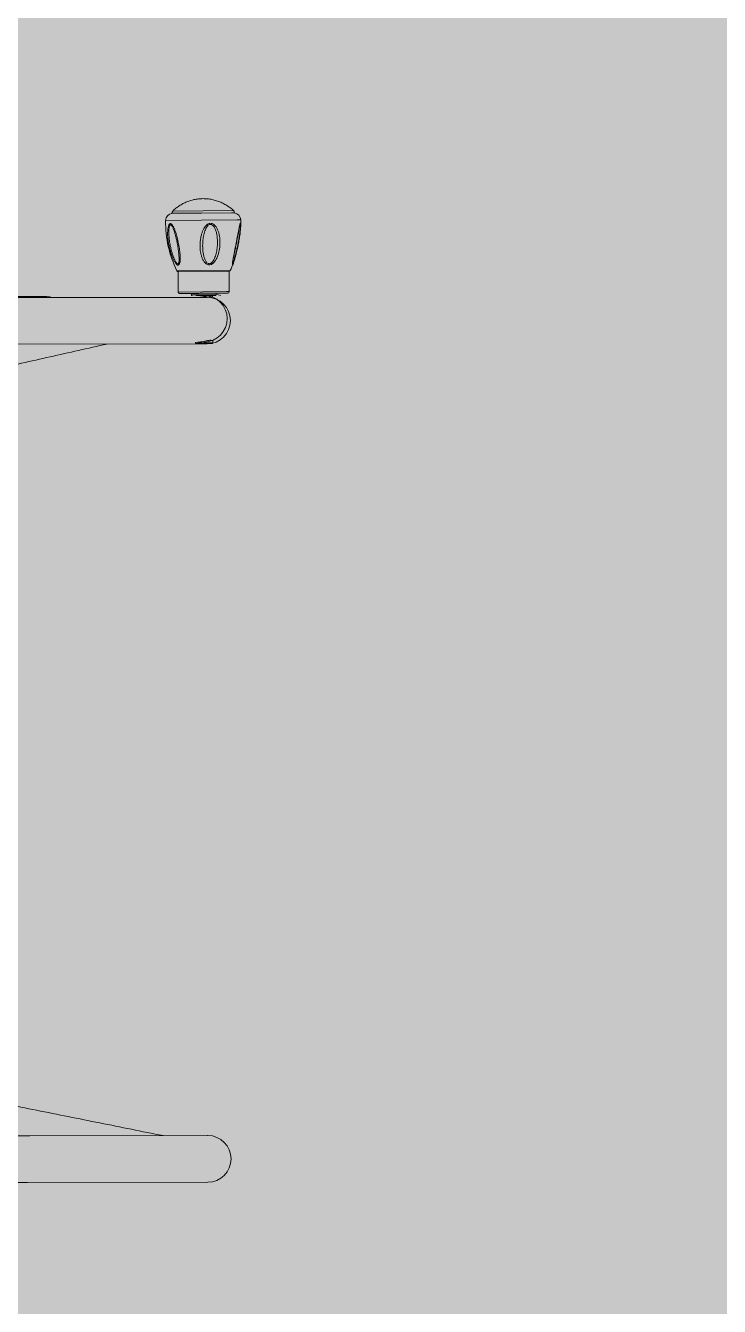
# Model space of a CAD drawing. Header units: millimetres. Extents: x 7964926 to 16080295, y -6277184 to -2986664.
# Drawn here: x 7995049 to 7995610, y -3080993 to -3079957 of the extents above; entities that cross this region are included whole.
import ezdxf

# ---------------------------------------------------------------- set-up
doc = ezdxf.new("R2010")
doc.units = ezdxf.units.MM
doc.header["$LTSCALE"] = 2000
doc.header["$MEASUREMENT"] = 0
doc.layers.add('L - paving', color=9, linetype='Continuous', lineweight=5)
doc.layers.add('L-HATCH', color=8, linetype='Continuous', lineweight=5)

# ---------------------------------------------------------------- blocks, each defined once
blk = doc.blocks.new('gym')
at = {"linetype": 'Continuous', "lineweight": 15}
for p, q in [((-17383.5, 540.9), (-17325.6, 541.3)), ((-17327.8, 547.2), (-17378.5, 546.8)), ((-17378.5, 546.6), (-17330.2, 547)), ((-17328.6, 548.9), (-17377.8, 548.5)), ((-17330.2, 547), (-17327.8, 547)), ((-17325.6, 541.3), (-17322.8, 541.4)), ((-17374.3, 500.1), (-17331.3, 500.5)), ((-17332.2, 499.8), (-17373.4, 499.5)), ((-17479.6, 479.3), (-17840.2, 479.1)), ((-17350, 478.7), (-17820.7, 478.4)), ((-17333.9, 483.3), (-17373.3, 483)), ((-17359.7, 480.7), (-17362.6, 480.7)), ((-17342.6, 480.9), (-17359.7, 480.7)), ((-17359.2, 480.2), (-17343.2, 480.3)), ((-17332, 483.3), (-17333.9, 483.3)), ((-17823.1, 440.7), (-17350, 441)), ((-17345.2, 442), (-17359.4, 441.9)), ((-17358.8, 441.3), (-17345.8, 441.4)), ((-17493.4, -199.8), (-18309.8, -200.3)), ((-17349.5, -199.7), (-17493.4, -199.8)), ((-18309.8, -238), (-17495.1, -237.5)), ((-17495.1, -237.5), (-17349.5, -237.4))]:
    blk.add_line(p, q, dxfattribs=at)
at = {"linetype": 'Continuous', "lineweight": 15, "flags": 128}
for points in [[(-17322.7, 537.2), (-17322.7, 537.9), (-17322.8, 538.5), (-17322.9, 538.8), (-17323.1, 538.7), (-17323.3, 538.2), (-17323.4, 537.9), (-17323.5, 537.5), (-17323.7, 536.6), (-17324, 535.5), (-17324.4, 533.3), (-17324.9, 530.9), (-17325.8, 525.9), (-17326.8, 520.9), (-17327.5, 517.5), (-17328.1, 514.2), (-17328.7, 511.2), (-17328.7, 511.2)], [(-17475.2, 478.6), (-17477.1, 479.1), (-17479.6, 479.3)], [(-17342.6, 481), (-17340.8, 480.8), (-17338.9, 480.3)]]:
    blk.add_lwpolyline(points, dxfattribs=at)
at = {"linetype": 'Continuous', "lineweight": 15}
for centre, radius, start, end in [((-17377.6, 540.8), 5.89, 99.0817, 178.998), ((-17295.1, 539.3), 88.4, 178.998, 206.3208), ((-17376.1, 546.8), 2.36, 134.2599, 180.4739), ((-17330.2, 547.2), 2.36, 0.4739, 46.688), ((-17328.7, 541.2), 5.89, 1.9499, 81.8662), ((-17411.1, 538.3), 88.4, 359.2241, 1.9499), ((-17373.3, 500.6), 1.18, 206.3208, 263.1275), ((-17332.3, 501), 1.18, 277.8204, 334.6271), ((-17411.1, 538.3), 88.4, 334.6271, 338.6975), ((-17372.1, 483), 1.18, 180.4739, 270.4739), ((-17362, 480.7), 0.589, 180.4739, 270.4739), ((-17352.6, 461.4), 18.9, 270.4739, 90.4739), ((-17350, 459.9), 18.9, 270.0381, 90.0381), ((-17343.2, 480.9), 0.589, 270.4739, 0.4739), ((-17333.2, 483.3), 1.18, 270.4739, 0.4739), ((-17349.5, -218.5), 18.9, 270.0381, 90.0381)]:
    blk.add_arc(centre, radius, start, end, dxfattribs=at)
for points, knots in [([(-17377.7, 548.5), (-17377.7, 548.5), (-17377, 549.3), (-17375.2, 550.8), (-17372.5, 552.8), (-17369.5, 554.6), (-17366.3, 556), (-17363, 557.2), (-17359.6, 558), (-17356, 558.5), (-17352.4, 558.6), (-17348.8, 558.4), (-17345.1, 557.7), (-17341.5, 556.7), (-17338, 555.3), (-17334.8, 553.6), (-17331.8, 551.6), (-17329.8, 550.1), (-17328.8, 549.1), (-17328.7, 548.9)], [0, 0, 0, 0, 0.001105, 0.062884, 0.125546, 0.188998, 0.253172, 0.318015, 0.383492, 0.449582, 0.516279, 0.583593, 0.651553, 0.720206, 0.78963, 0.859939, 0.923325, 0.986618, 1, 1, 1, 1]), ([(-17380.8, 537.4), (-17380.9, 537.1), (-17381.2, 536.6), (-17381.4, 535.6), (-17381.6, 534.5), (-17381.8, 533.1), (-17381.9, 531.1), (-17381.9, 528.4), (-17381.6, 525.3), (-17381.1, 522), (-17380.4, 518.9), (-17379.7, 516.2), (-17379, 513.7), (-17378.1, 511.3), (-17377.2, 509.4), (-17376.5, 508), (-17375.9, 507), (-17375.3, 506.1), (-17374.6, 505.3), (-17373.9, 504.8), (-17373.3, 504.7), (-17372.7, 505.1), (-17372.4, 505.5), (-17372.3, 505.8)], [0, 0, 0, 0, 0.029941, 0.06303, 0.093018, 0.125353, 0.184884, 0.250144, 0.33241, 0.416672, 0.498701, 0.562611, 0.622606, 0.688669, 0.747588, 0.78033, 0.810437, 0.843473, 0.87327, 0.905009, 0.936635, 0.968342, 1, 1, 1, 1]), ([(-17380.3, 536.5), (-17380.4, 536.3), (-17380.6, 535.8), (-17380.8, 534.6), (-17380.9, 532.9), (-17381, 530.9), (-17380.8, 528.2), (-17380.5, 524.6), (-17379.8, 520.9), (-17379.1, 517.6), (-17378.3, 514.8), (-17377.6, 512.5), (-17376.9, 510.8), (-17376.4, 509.5), (-17375.8, 508.3), (-17375.3, 507.3), (-17374.8, 506.5), (-17374.3, 506), (-17373.9, 505.7), (-17373.7, 505.7), (-17373.7, 505.7)], [0, 0, 0, 0, 0.029437, 0.062994, 0.125318, 0.184814, 0.250341, 0.375143, 0.499699, 0.582978, 0.667207, 0.748814, 0.791211, 0.833366, 0.873943, 0.907438, 0.936563, 0.968209, 0.984513, 1, 1, 1, 1]), ([(-17372.3, 505.8), (-17372.2, 506), (-17372, 506.6), (-17371.8, 507.5), (-17371.7, 508.6), (-17371.7, 509.8), (-17371.7, 511.2), (-17371.8, 512.8), (-17372, 515.5), (-17372.5, 519.4), (-17373.3, 523.6), (-17374.1, 526.9), (-17374.7, 529.3), (-17375.5, 531.7), (-17376.2, 533.7), (-17376.8, 535.1), (-17377.3, 536.2), (-17377.9, 537.1), (-17378.5, 537.8), (-17379.1, 538.3), (-17379.8, 538.4), (-17380.4, 538.1), (-17380.7, 537.6), (-17380.8, 537.4)], [0, 0, 0, 0, 0.0300065, 0.0631842, 0.0932561, 0.1257789, 0.1645138, 0.2061151, 0.2507963, 0.3746037, 0.4992567, 0.5625076, 0.6233264, 0.6857811, 0.7482997, 0.7809306, 0.8109811, 0.8441222, 0.8740039, 0.9055005, 0.9369877, 0.9682996, 1, 1, 1, 1]), ([(-17380.8, 537.4), (-17380.7, 537.2), (-17380.6, 536.9), (-17380.4, 536.6), (-17380.3, 536.5)], [0, 0, 0, 0, 0.5598737, 1, 1, 1, 1]), ([(-17379.5, 537.4), (-17379.6, 537.4), (-17379.7, 537.4), (-17380.1, 537.1), (-17380.2, 536.8), (-17380.3, 536.5)], [0, 0, 0, 0, 0.2448757, 0.5011688, 1, 1, 1, 1]), ([(-17372.9, 506.6), (-17372.8, 506.9), (-17372.7, 507.4), (-17372.6, 508.9), (-17372.6, 511.2), (-17372.9, 514.6), (-17373.4, 518.4), (-17374, 522.2), (-17374.7, 525.5), (-17375.4, 528.3), (-17376, 530.6), (-17376.5, 532.4), (-17377, 533.7), (-17377.5, 534.9), (-17377.9, 535.9), (-17378.4, 536.6), (-17378.8, 537.2), (-17379.2, 537.4), (-17379.4, 537.4), (-17379.5, 537.4)], [0, 0, 0, 0, 0.0293993, 0.0632131, 0.1547068, 0.2506224, 0.374962, 0.4996694, 0.5835122, 0.667751, 0.7489874, 0.791526, 0.8336375, 0.8741111, 0.9077214, 0.9371283, 0.9684491, 0.9845567, 1, 1, 1, 1]), ([(-17349.6, 537.8), (-17349.9, 537.6), (-17350.6, 537.1), (-17351.4, 536.1), (-17352.2, 535.1), (-17353, 533.6), (-17353.9, 531.6), (-17354.7, 528.9), (-17355.3, 525.9), (-17355.7, 522.5), (-17355.7, 519.5), (-17355.5, 516.7), (-17355.1, 514.3), (-17354.5, 511.9), (-17353.8, 510), (-17353, 508.5), (-17352.4, 507.5), (-17351.6, 506.6), (-17350.6, 505.8), (-17349.6, 505.2), (-17348.3, 504.9), (-17347, 505.1), (-17346.3, 505.5), (-17345.9, 505.7)], [0, 0, 0, 0, 0.029938, 0.063092, 0.093044, 0.125444, 0.188124, 0.250308, 0.33253, 0.416828, 0.498943, 0.562826, 0.623, 0.688945, 0.748028, 0.780723, 0.810889, 0.843926, 0.873781, 0.905409, 0.936899, 0.96844, 1, 1, 1, 1]), ([(-17349, 537), (-17349.2, 536.7), (-17349.8, 536.2), (-17350.6, 535), (-17351.4, 533.4), (-17352.1, 531.4), (-17352.9, 528.6), (-17353.4, 525), (-17353.6, 521.2), (-17353.5, 517.9), (-17353.3, 515.1), (-17352.8, 512.8), (-17352.3, 511), (-17351.9, 509.7), (-17351.3, 508.5), (-17350.7, 507.5), (-17350.1, 506.7), (-17349.4, 506.2), (-17348.7, 505.9), (-17348.3, 505.9), (-17348.2, 505.9)], [0, 0, 0, 0, 0.029316, 0.063002, 0.125329, 0.18468, 0.250357, 0.375247, 0.499691, 0.582984, 0.667258, 0.748918, 0.79132, 0.833504, 0.874121, 0.907703, 0.936876, 0.968422, 0.984617, 1, 1, 1, 1]), ([(-17345.9, 505.7), (-17345.5, 506), (-17344.8, 506.5), (-17344, 507.4), (-17343.2, 508.5), (-17342.5, 509.7), (-17341.8, 511), (-17341.2, 512.6), (-17340.3, 515.3), (-17339.6, 519.2), (-17339.5, 523.4), (-17339.7, 526.8), (-17340.1, 529.3), (-17340.7, 531.7), (-17341.5, 533.7), (-17342.3, 535.1), (-17343, 536.2), (-17343.8, 537.1), (-17344.8, 537.9), (-17345.9, 538.5), (-17347.2, 538.7), (-17348.4, 538.5), (-17349.2, 538.1), (-17349.6, 537.8)], [0, 0, 0, 0, 0.0297357, 0.0626759, 0.092704, 0.1253021, 0.1638946, 0.2054804, 0.2502957, 0.3745933, 0.4991308, 0.5624236, 0.6235148, 0.6861248, 0.7484347, 0.7811374, 0.8113429, 0.8443821, 0.874213, 0.9061099, 0.9370772, 0.9674581, 1, 1, 1, 1]), ([(-17349.6, 537.8), (-17349.5, 537.7), (-17349.3, 537.4), (-17349.1, 537.1), (-17349, 537)], [0, 0, 0, 0, 0.559881, 1, 1, 1, 1]), ([(-17347.2, 537.7), (-17347.3, 537.7), (-17347.7, 537.7), (-17348.3, 537.5), (-17348.7, 537.2), (-17349, 537)], [0, 0, 0, 0, 0.245944, 0.500887, 1, 1, 1, 1]), ([(-17346.5, 506.6), (-17346.2, 506.8), (-17345.7, 507.3), (-17344.8, 508.5), (-17344, 510.1), (-17343.2, 512.1), (-17342.4, 514.9), (-17341.8, 518.5), (-17341.5, 522.3), (-17341.6, 525.6), (-17341.9, 528.4), (-17342.3, 530.8), (-17342.9, 532.6), (-17343.3, 533.9), (-17343.9, 535.1), (-17344.6, 536.1), (-17345.3, 536.9), (-17346, 537.4), (-17346.7, 537.7), (-17347, 537.7), (-17347.2, 537.7)], [0, 0, 0, 0, 0.0289423, 0.0625835, 0.1251348, 0.1845629, 0.2502195, 0.3747246, 0.4996309, 0.5833241, 0.6676457, 0.7491295, 0.7915226, 0.8336745, 0.8743188, 0.9077851, 0.9370657, 0.9684398, 0.9845583, 1, 1, 1, 1]), ([(-17329.1, 506.1), (-17329.1, 506.1), (-17329, 506.2), (-17328.9, 506.4), (-17328.8, 506.8), (-17328.6, 507.3), (-17328.3, 508.2), (-17327.9, 509.5), (-17327.3, 511.7), (-17326.6, 514.6), (-17325.8, 518.1), (-17325, 521.6), (-17324.4, 525.2), (-17323.8, 528.7), (-17323.5, 531), (-17323.3, 532.2)], [0, 0, 0, 0, 0.029565, 0.045556, 0.062902, 0.092285, 0.125783, 0.18378, 0.251097, 0.37611, 0.500675, 0.625752, 0.750318, 0.87501, 1, 1, 1, 1]), ([(-17323.1, 532.5), (-17323.2, 530.9), (-17323.6, 527.9), (-17324.3, 523.5), (-17325.1, 519.8), (-17325.8, 516.7), (-17326.4, 514.1), (-17327.1, 511.5), (-17327.7, 509.4), (-17328.3, 507.6), (-17328.5, 506.9), (-17328.7, 506.5)], [0, 0, 0, 0, 0.185685, 0.346139, 0.482894, 0.59531, 0.687179, 0.782658, 0.886233, 0.941457, 1, 1, 1, 1]), ([(-17323.5, 536.7), (-17323.7, 536), (-17324, 534.6), (-17324.4, 532.1), (-17324.9, 529.6), (-17325.4, 527), (-17326, 523.9), (-17326.7, 520.2), (-17327.5, 516), (-17328.1, 513.1), (-17328.4, 511.5)], [0, 0, 0, 0, 0.104578, 0.206502, 0.303386, 0.397815, 0.512891, 0.652465, 0.814599, 1, 1, 1, 1]), ([(-17323.1, 537.9), (-17323.1, 537.9), (-17323.2, 537.8), (-17323.3, 537.6), (-17323.4, 537.2), (-17323.4, 536.9), (-17323.5, 536.7), (-17323.5, 536.6)], [0, 0, 0, 0, 0.311926, 0.478554, 0.657613, 0.965822, 1, 1, 1, 1]), ([(-17323.3, 532.2), (-17323.2, 533.4), (-17323, 535.2), (-17322.9, 537), (-17323, 537.8), (-17323, 537.9), (-17323.1, 537.9)], [0, 0, 0, 0, 0.497952, 0.74811, 0.874239, 1, 1, 1, 1]), ([(-17323, 532.8), (-17323, 532.6), (-17323, 532.4), (-17323.3, 532.3), (-17323.3, 532.2)], [0, 0, 0, 0, 0.559704, 1, 1, 1, 1]), ([(-17322.7, 537.1), (-17322.8, 536.4), (-17322.8, 535), (-17323, 533.4), (-17323.1, 532.5)], [0, 0, 0, 0, 0.5082847, 1, 1, 1, 1]), ([(-17328.7, 511.2), (-17328.8, 510.6), (-17329, 509.6), (-17329.2, 508.1), (-17329.4, 506.9), (-17329.5, 506), (-17329.5, 505.4), (-17329.4, 505.1), (-17329.2, 505.2), (-17329, 505.7), (-17328.8, 506.1), (-17328.8, 506.2)], [0, 0, 0, 0, 0.142132, 0.28229, 0.417217, 0.527048, 0.626131, 0.730627, 0.835075, 0.939428, 1, 1, 1, 1]), ([(-17328.4, 511.5), (-17328.5, 510.7), (-17328.8, 509.2), (-17329, 508), (-17329.1, 507.3)], [0, 0, 0, 0, 0.5100538, 1, 1, 1, 1]), ([(-17328.4, 511.8), (-17328.4, 511.6), (-17328.4, 511.4), (-17328.6, 511.2), (-17328.7, 511.2)], [0, 0, 0, 0, 0.559686, 1, 1, 1, 1]), ([(-17373.7, 505.7), (-17373.6, 505.7), (-17373.4, 505.7), (-17373.1, 506), (-17373, 506.4), (-17372.9, 506.6)], [0, 0, 0, 0, 0.2431848, 0.4995291, 1, 1, 1, 1]), ([(-17372.9, 506.6), (-17372.8, 506.4), (-17372.7, 506.1), (-17372.4, 505.9), (-17372.3, 505.8)], [0, 0, 0, 0, 0.559868, 1, 1, 1, 1]), ([(-17348.2, 505.9), (-17347.9, 506), (-17347.3, 506), (-17346.7, 506.4), (-17346.5, 506.6)], [0, 0, 0, 0, 0.4691305, 1, 1, 1, 1]), ([(-17346.5, 506.6), (-17346.3, 506.4), (-17346.1, 506.1), (-17346, 505.9), (-17345.9, 505.7)], [0, 0, 0, 0, 0.559879, 1, 1, 1, 1]), ([(-17329.1, 507.3), (-17329.1, 507.1), (-17329.2, 506.7), (-17329.2, 506.2), (-17329.2, 506.1), (-17329.1, 506.1)], [0, 0, 0, 0, 0.264823, 0.65645, 1, 1, 1, 1]), ([(-17328.8, 506.2), (-17328.7, 506.3), (-17328.7, 506.4), (-17328.6, 506.7), (-17328.5, 506.9), (-17328.5, 507.1)], [0, 0, 0, 0, 0.332315, 0.409579, 1, 1, 1, 1]), ([(-17335, 482.1), (-17335.5, 482.1), (-17336.7, 482.1), (-17339.2, 482.1), (-17342.3, 482.1), (-17345.9, 482), (-17349.7, 482), (-17353.7, 482), (-17357.4, 481.9), (-17360.8, 481.9), (-17364, 481.9), (-17366.8, 481.9), (-17369.2, 481.8), (-17371, 481.8), (-17372, 481.8), (-17372, 481.8), (-17372, 481.8)], [0, 0, 0, 0, 0.0675419, 0.1391296, 0.2136934, 0.2898396, 0.3659858, 0.4405497, 0.5121374, 0.5796793, 0.6472212, 0.7188089, 0.7933727, 0.8695189, 0.9456651, 1, 1, 1, 1]), ([(-17357.6, 480.2), (-17357.1, 480.1), (-17355.9, 480.1), (-17353.7, 479.7), (-17352, 479.4), (-17351.1, 479.3), (-17351, 479.2)], [0, 0, 0, 0, 0.307066, 0.613927, 0.937174, 1, 1, 1, 1]), ([(-17351, 479.2), (-17350.2, 479.1), (-17348.8, 478.9), (-17347, 478.8), (-17345.9, 479.1), (-17345.5, 479.4), (-17345.6, 479.6), (-17345.6, 479.6)], [0, 0, 0, 0, 0.242575, 0.485587, 0.719985, 0.95954, 1, 1, 1, 1]), ([(-17333.3, 482.1), (-17333.2, 482.1), (-17333.1, 482.1), (-17333.7, 482.1), (-17334.5, 482.1), (-17335, 482.1)], [0, 0, 0, 0, 0.12694, 0.576164, 1, 1, 1, 1]), ([(-17350.7, 443.5), (-17351.5, 443.3), (-17353.1, 443), (-17355.4, 442.6), (-17356.9, 442.4), (-17357.4, 442.5), (-17357.4, 442.5)], [0, 0, 0, 0, 0.3265809, 0.6533189, 0.9723237, 1, 1, 1, 1]), ([(-17345.2, 443.3), (-17345.3, 443.4), (-17345.5, 443.7), (-17346.7, 444), (-17348.5, 443.9), (-17349.9, 443.6), (-17350.7, 443.5)], [0, 0, 0, 0, 0.2539098, 0.5113081, 0.7525997, 1, 1, 1, 1])]:
    blk.add_open_spline(points, degree=3, knots=knots, dxfattribs=at)
for points in [[(-17378.5, 546.6), (-17378.5, 546.8)], [(-17327.8, 547.2), (-17327.8, 547)], [(-17373.3, 483), (-17373.4, 499.5)], [(-17360.9, 499.7), (-17360.9, 499.7)], [(-17332.2, 499.8), (-17332, 483.3)], [(-17329, 507.8), (-17329.1, 507.3)], [(-17362.6, 480.7), (-17362.6, 481.9)], [(-17345.5, 480.3), (-17345.5, 479.6)], [(-17342.6, 482.1), (-17342.6, 480.9)], [(-17798.7, 358.2), (-17431, 440.9)], [(-17359.4, 441.9), (-17359.4, 442.4)], [(-17358.8, 441.3), (-17359.4, 441.9)], [(-17345.2, 442), (-17345.8, 441.4)], [(-17345.2, 443.3), (-17345.2, 442)], [(-17385.6, -199.7), (-17794.4, -117.6)]]:
    blk.add_open_spline(points, degree=1, dxfattribs=at)

msp = doc.modelspace()

# ---------------------------------------------------------------- hatches: boundary and pattern name
at = {"layer": 'L - paving'}
h = msp.add_hatch(dxfattribs=at)
h.set_pattern_fill('ANSI36', color=37, scale=1000)
h.paths.add_polyline_path([(7997249.1, -3079450.8), (7997249.1, -3078947.3), (7999248.2, -3078947.3), (7999248.2, -3079450.8)], flags=16)
h.paths.add_polyline_path([(8000120.7, -3079437.9), (8000120.7, -3078934.4), (8002119.9, -3078934.4), (8002119.9, -3079437.9)], flags=16)
h.paths.add_polyline_path([(8015249, -3079419.1), (8015249, -3078915.5), (8017248.1, -3078915.5), (8017248.1, -3079419.1)], flags=16)
h.paths.add_polyline_path([(8018120.7, -3079406.2), (8018120.7, -3078902.7), (8020119.8, -3078902.7), (8020119.8, -3079406.2)], flags=16)
h.paths.add_polyline_path([(7999236.3, -3080456.1), (7999236.3, -3081256.1), (7998436.3, -3081256.1), (7998436.3, -3080456.1)], flags=16)
h.paths.add_polyline_path([(8022495, -3080470.6), (8022495, -3079512), (8023637.1, -3079512), (8023636.1, -3080473.4)])
h.paths.add_polyline_path([(7993153.4, -3080728.5), (7993153.4, -3080434.6), (7993447.2, -3080434.6), (7993447.2, -3080728.5)], flags=16)
h.paths.add_polyline_path([(8007659.2, -3081506.4), (8007659.2, -3081212.6), (8007953.1, -3081212.6), (8007953.1, -3081506.4)], flags=16)
h.paths.add_polyline_path([(8022154.2, -3081211.8), (8022448, -3081211.8), (8022448, -3081505.7), (8022154.2, -3081505.7)], flags=16)
h.paths.add_polyline_path([(8017889.5, -3079143.2), (8017889.5, -3079543.2), (8017489.5, -3079543.2), (8017489.5, -3079143.2)], flags=16)
h.paths.add_polyline_path([(8020361.1, -3079138.1), (8020761.1, -3079138.1), (8020761.1, -3079538.1), (8020361.1, -3079538.1)], flags=16)
h.paths.add_polyline_path([(7999889.6, -3079174.9), (7999889.6, -3079574.9), (7999489.6, -3079574.9), (7999489.6, -3079174.9)], flags=16)
h.paths.add_polyline_path([(7997011.9, -3079180), (7997011.9, -3079580), (7996611.9, -3079580), (7996611.9, -3079180)], flags=16)
edge = h.paths.add_edge_path()
edge.add_arc((7997107.2, -3072810), 8900, 253.96873, 267.61138)
edge.add_line((7996736.2, -3081702.2), (7996736.2, -3080510))
edge.add_line((7996736.2, -3080510), (7998136.2, -3080510))
edge.add_line((7998136.2, -3080510), (7998136.2, -3081710))
edge.add_line((7998136.2, -3081710), (8001236.2, -3081710))
edge.add_line((8001236.2, -3081710), (8001236.2, -3080510))
edge.add_line((8001236.2, -3080510), (8002636.2, -3080510))
edge.add_line((8002636.2, -3080510), (8002636.2, -3081710))
edge.add_line((8002636.2, -3081710), (8005736.2, -3081710))
edge.add_line((8005736.2, -3081710), (8005736.2, -3080510))
edge.add_line((8005736.2, -3080510), (8007136.2, -3080510))
edge.add_line((8007136.2, -3080510), (8007136.2, -3081711.2))
edge.add_line((8007136.2, -3081711.2), (8010236.2, -3081711.2))
edge.add_line((8010236.2, -3081711.2), (8010236.2, -3080510))
edge.add_line((8010236.2, -3080510), (8011636.2, -3080510))
edge.add_line((8011636.2, -3080510), (8011636.2, -3081710))
edge.add_line((8011636.2, -3081710), (8011636.7, -3081710))
edge.add_line((8011636.7, -3081710), (8011636.7, -3080910))
edge.add_line((8011636.7, -3080910), (8012436.7, -3080910))
edge.add_line((8012436.7, -3080910), (8012436.7, -3081710))
edge.add_line((8012436.7, -3081710), (8014736.2, -3081710))
edge.add_line((8014736.2, -3081710), (8014736.2, -3080510))
edge.add_line((8014736.2, -3080510), (8016136.2, -3080510))
edge.add_line((8016136.2, -3080510), (8016136.2, -3081710))
edge.add_line((8016136.2, -3081710), (8019236.2, -3081710))
edge.add_line((8019236.2, -3081710), (8019236.2, -3080510))
edge.add_line((8019236.2, -3080510), (8020636.2, -3080510))
edge.add_line((8020636.2, -3080510), (8020636.2, -3081710))
edge.add_line((8020636.2, -3081710), (8023636.1, -3081710))
edge.add_line((8023636.1, -3081710), (8023636.1, -3078632.7))
edge.add_line((8023636.1, -3078632.7), (8021648.4, -3078636.2))
edge.add_line((8021648.4, -3078636.2), (8021648.4, -3079296.5))
edge.add_line((8021648.4, -3079296.5), (8020848.4, -3079296.5))
edge.add_line((8020848.4, -3079296.5), (8020848.4, -3078637.6))
edge.add_line((8020848.4, -3078637.6), (8014852.1, -3078648.2))
edge.add_line((8014852.1, -3078648.2), (8014852.1, -3079148.2))
edge.add_line((8014852.1, -3079148.2), (8015011.8, -3079148.2))
edge.add_line((8015011.8, -3079148.2), (8015011.8, -3079548.2))
edge.add_line((8015011.8, -3079548.2), (8014852.1, -3079548.2))
edge.add_line((8014852.1, -3079548.2), (8014852.1, -3079869.4))
edge.add_line((8014852.1, -3079869.4), (8002535.8, -3079869.4))
edge.add_line((8002535.8, -3079869.4), (8002535.8, -3078669.9))
edge.add_line((8002535.8, -3078669.9), (7992415.8, -3078687.7))
edge.add_line((7992415.8, -3078687.7), (7992419.9, -3081014.4))
edge.add_arc((7992136.3, -3090110), 9100, 73.96873, 88.2141, ccw=False)

# ---------------------------------------------------------------- block references
at = {"layer": 'L-HATCH', "color": 2}
msp.add_blockref('gym', (8012545.7, -3080655.1), dxfattribs=at)

doc.saveas('drawing.dxf')
